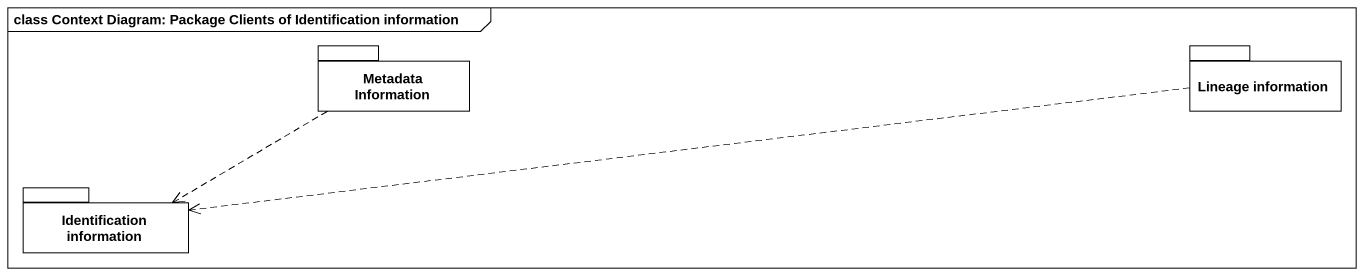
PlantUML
@startuml
mainframe class Context Diagram: Package Clients of Identification information
package "Metadata Information" as Metadata_Information #FFFFFF {
}
package "Lineage information" as Lineage_information #FFFFFF {
}
package "Identification information" as Identification_information #FFFFFF {
}
Metadata_Information .left.> Identification_information
Lineage_information .left.> Identification_information
@enduml
